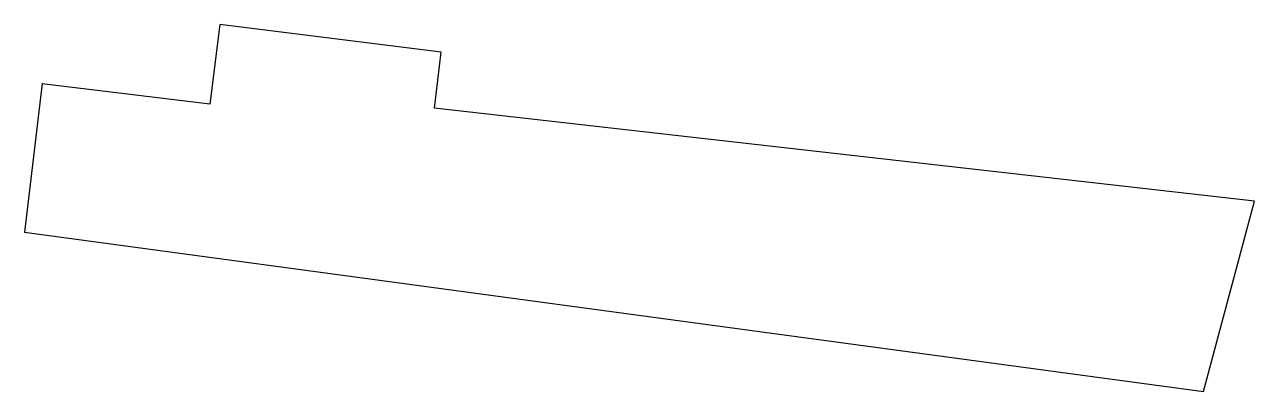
# Model space of a CAD drawing. Header units: metres. Extents: x 783 to 889, y 33 to 65.
import ezdxf

# ---------------------------------------------------------------- set-up
doc = ezdxf.new("R2010")
doc.units = ezdxf.units.M
doc.header["$LTSCALE"] = 1000
doc.layers.add('public_space', color=152, linetype='Continuous', true_color=0x005ebc)

msp = doc.modelspace()

# ---------------------------------------------------------------- linework, layer by layer
at = {"layer": 'public_space'}
for points in [[(784.84, 59.84), (783.34, 47.1), (884.4, 33.46), (888.77, 49.74), (818.47, 57.71), (819.06, 62.52), (800.08, 64.88), (799.23, 58.06), (784.84, 59.8)], [(784.84, 59.8), (784.84, 59.84)]]:
    msp.add_lwpolyline(points, dxfattribs=at)

doc.saveas('drawing.dxf')
